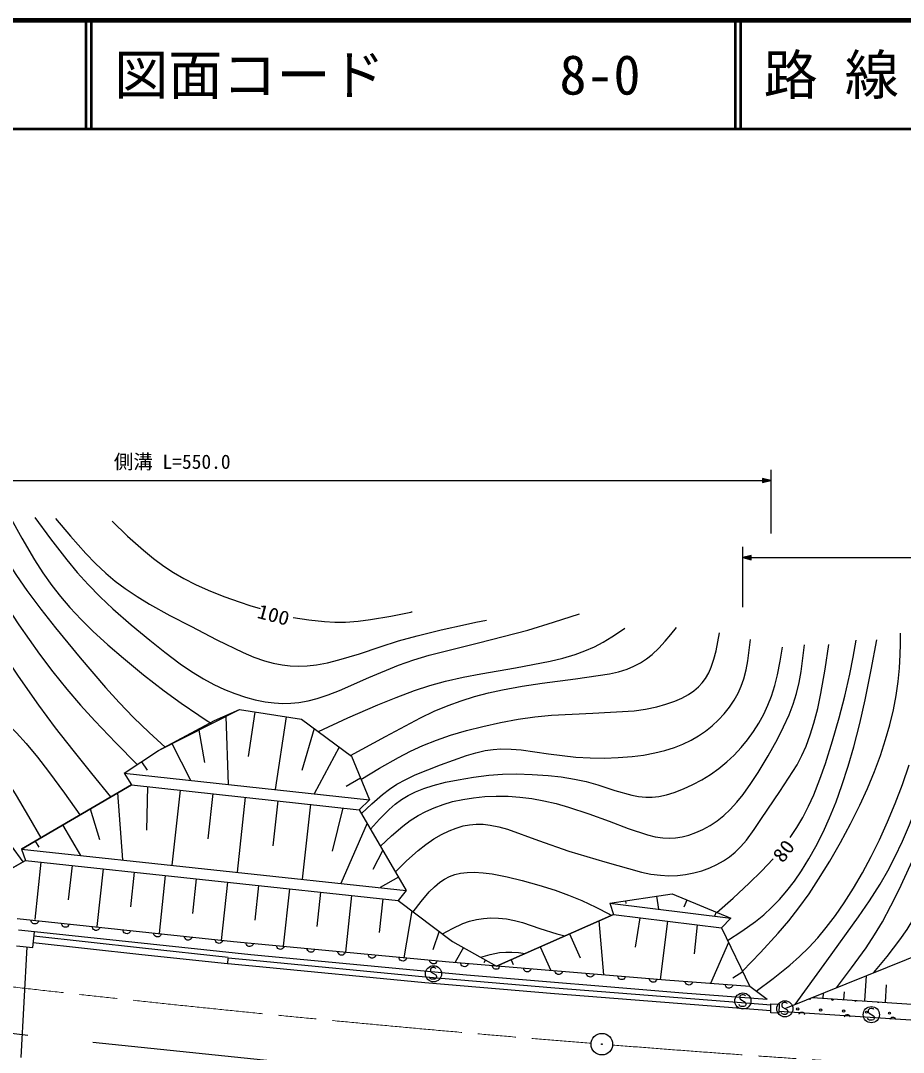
# Model space of a CAD drawing. Units: millimetres, scale not verified. Extents: x 40000 to 680000, y 20000 to 380000.
# Drawn here: x 111730 to 193294, y 284719 to 380000 of the extents above; entities that cross this region are included whole.
import ezdxf
from ezdxf.enums import TextEntityAlignment as Align

# ---------------------------------------------------------------- set-up
doc = ezdxf.new("R2010")
doc.units = ezdxf.units.MM
doc.header["$LTSCALE"] = 1000
doc.linetypes.add('CHAIN', pattern=[18.5, 12, -1.5, 3.5, -1.5])
for name, color, linetype, lineweight in [('M-BGD', 7, 'Continuous', 25), ('M-BMK', 2, 'CHAIN', 13), ('M-TTL', 2, 'Continuous', 140), ('M-TTL-LINE', 7, 'Continuous', 50)]:
    doc.layers.add(name, color=color, linetype=linetype, lineweight=lineweight)
doc.layers.add('M-TTL-TXT', color=7, linetype='Continuous')
doc.styles.add('ＭＳ ゴシック', font='')
doc.styles.get('ＭＳ ゴシック').set_extended_font_data('MS Gothic')

# ---------------------------------------------------------------- blocks, each defined once
blk = doc.blocks.new('BUHIN35')
at = {"color": 7, "linetype": 'Continuous', "lineweight": 25}
blk.add_lwpolyline([(-172, -305), (-228, -241), (-267, -171), (-302, -75), (-300, 13), (-281, 96), (-228, 191), (-166, 250), (-92, 297), (9, 318), (89, 322), (172, 305)], dxfattribs=at)
blk = doc.blocks.new('BUHIN36')
at = {"color": 7, "linetype": 'Continuous', "lineweight": 25}
blk.add_lwpolyline([(-169, -307), (-226, -243), (-265, -173), (-301, -78), (-300, 10), (-282, 93), (-230, 189), (-169, 249), (-95, 296), (6, 319), (86, 322), (169, 307)], dxfattribs=at)
blk = doc.blocks.new('BUHIN37')
at = {"color": 7, "linetype": 'Continuous', "lineweight": 25}
blk.add_lwpolyline([(-165, -309), (-223, -246), (-263, -177), (-300, -82), (-300, 6), (-283, 90), (-232, 186), (-172, 247), (-98, 295), (2, 319), (82, 323), (165, 309)], dxfattribs=at)
blk = doc.blocks.new('BUHIN38')
at = {"color": 7, "linetype": 'Continuous', "lineweight": 25}
blk.add_lwpolyline([(-163, -310), (-221, -247), (-262, -178), (-299, -84), (-301, 4), (-284, 88), (-233, 184), (-173, 246), (-100, 294), (0, 319), (80, 324), (163, 310)], dxfattribs=at)
blk = doc.blocks.new('BUHIN46')
at = {"color": 7, "linetype": 'Continuous', "lineweight": 25}
blk.add_lwpolyline([(112, 224), (154, 180), (185, 131), (212, 64), (215, 2), (204, -59), (169, -128), (127, -173), (76, -209), (5, -228), (-52, -233), (-112, -224)], dxfattribs=at)
blk = doc.blocks.new('BUHIN83')
at = {"color": 7, "linetype": 'Continuous', "lineweight": 25}
for points in [[(0, 0), (470, 614), (126, 763)], [(61, 141), (159, 697), (400, 593)], [(91, 210), (174, 660), (363, 578)], [(121, 280), (188, 623), (326, 564)], [(151, 349), (203, 586), (289, 549)]]:
    blk.add_lwpolyline(points, close=True, dxfattribs=at)
for points in [[(31, 71), (144, 734), (437, 608), (31, 72)], [(235, 542), (182, 420), (218, 549), (252, 535), (182, 420)]]:
    blk.add_lwpolyline(points, dxfattribs=at)
blk = doc.blocks.new('BUHIN82')
at = {"color": 7, "linetype": 'Continuous', "lineweight": 25}
for points in [[(0, 0), (-470, -614), (-126, -763)], [(-61, -141), (-159, -697), (-400, -593)], [(-91, -210), (-174, -660), (-363, -578)], [(-121, -280), (-188, -623), (-326, -564)], [(-151, -349), (-203, -586), (-289, -549)]]:
    blk.add_lwpolyline(points, close=True, dxfattribs=at)
for points in [[(-31, -71), (-144, -734), (-437, -608), (-31, -72)], [(-235, -542), (-182, -420), (-218, -549), (-252, -535), (-182, -420)]]:
    blk.add_lwpolyline(points, dxfattribs=at)
blk = doc.blocks.new('BUHIN85')
at = {"color": 7, "linetype": 'Continuous', "lineweight": 25}
for radius in [995, 30]:
    blk.add_circle((0, 0), radius, dxfattribs=at)
blk = doc.blocks.new('BUHIN86')
at = {"color": 7, "linetype": 'Continuous', "lineweight": 25}
blk.add_lwpolyline([(351, -406), (409, -386), (456, -344), (501, -278), (547, -172), (562, -72), (543, 26), (486, 104), (409, 142), (356, 161), (275, 163), (216, 131), (-163, -150), (-243, -165), (-341, -155), (-420, -112), (-475, -60), (-516, 15), (-501, 135), (-433, 294), (-393, 358), (-333, 410), (-258, 443), (-158, 457)], dxfattribs=at)
blk.add_circle((0, 0), 746, dxfattribs=at)

msp = doc.modelspace()

# ---------------------------------------------------------------- linework, layer by layer
at = {"layer": 'M-BGD'}
for p, q in [((181037, 338519), (181037, 332625)), ((69161, 337520), (181037, 337520)), ((178467, 325824), (178467, 331406)), ((178467, 330406), (240870, 330406)), ((124466, 312600), (131941, 316369)), ((129655, 315361), (131941, 316369)), ((131941, 316369), (137697, 315493)), ((131941, 316369), (137697, 315493)), ((130695, 315741), (130897, 309463)), ((133380, 316150), (132755, 312043)), ((136258, 315712), (135235, 308988)), ((137697, 315493), (142311, 312061)), ((137697, 315493), (142311, 312061)), ((124466, 312600), (129655, 315361)), ((128204, 314485), (128727, 311486)), ((138850, 314635), (137708, 310753)), ((121311, 310512), (124466, 312600)), ((121311, 310512), (124466, 312600)), ((125712, 313228), (127418, 309844)), ((141157, 312919), (138849, 308593)), ((142311, 312061), (143951, 308035)), ((142311, 312061), (143951, 308035)), ((122888, 311556), (123409, 310769)), ((121311, 310512), (143951, 308035)), ((121311, 310512), (121963, 309435)), ((143131, 310048), (141822, 309258)), ((111801, 303493), (121963, 309435)), ((121963, 309435), (111801, 303493)), ((121963, 309435), (143015, 307131)), ((121963, 309435), (143015, 307131)), ((123467, 309271), (123374, 305225)), ((126474, 308941), (125714, 301998)), ((120693, 308692), (121154, 302488)), ((129482, 308612), (129026, 304450)), ((132489, 308283), (131730, 301351)), ((135496, 307954), (135041, 303798)), ((143951, 308035), (143015, 307131)), ((118152, 307207), (119023, 304367)), ((138504, 307625), (137746, 300704)), ((141511, 307296), (140521, 303311)), ((143015, 307131), (147364, 299670)), ((143015, 307131), (147364, 299670)), ((143739, 305888), (141321, 300320)), ((115612, 305722), (117258, 302907)), ((113071, 304236), (113400, 303673)), ((111801, 303493), (147364, 299670)), ((111801, 303493), (112174, 302448)), ((145189, 303401), (144266, 301619)), ((104340, 297971), (112174, 302448)), ((112174, 302448), (104340, 297971)), ((112174, 302448), (146621, 298745)), ((112174, 302448), (146621, 298745)), ((113610, 302293), (113040, 296993)), ((116480, 301985), (116137, 298796)), ((119351, 301676), (118778, 296348)), ((122221, 301368), (121877, 298163)), ((125092, 301059), (124516, 295703)), ((127962, 300750), (127616, 297529)), ((130833, 300442), (130254, 295058)), ((146639, 300914), (144951, 299930)), ((133703, 300133), (133358, 296925)), ((136574, 299825), (136003, 294518)), ((139444, 299516), (139105, 296356)), ((142315, 299208), (141753, 293982)), ((147364, 299670), (146621, 298745)), ((166180, 298502), (171921, 299345)), ((166180, 298502), (171921, 299345)), ((171921, 299345), (177363, 297111)), ((171921, 299345), (177363, 297111)), ((145185, 298899), (144851, 295788)), ((146621, 298745), (151646, 294963)), ((146621, 298745), (151646, 294963)), ((166180, 298502), (177363, 297111)), ((166180, 298502), (166501, 297455)), ((167615, 298713), (167650, 298475)), ((170486, 299134), (170660, 297945)), ((173281, 298787), (173008, 298120)), ((147877, 297799), (147142, 293441)), ((155700, 292682), (166501, 297455)), ((166501, 297455), (155700, 292682)), ((166501, 297455), (176497, 296211)), ((166501, 297455), (176497, 296211)), ((176002, 297669), (175850, 297299)), ((131412, 294935), (111407, 297041)), ((165151, 296858), (165574, 291868)), ((168942, 297151), (168513, 294439)), ((171499, 296833), (170828, 291441)), ((174237, 296492), (173951, 293833)), ((177363, 297111), (176497, 296211)), ((113007, 295843), (111521, 296006)), ((112848, 294395), (113007, 295843)), ((122981, 294331), (112953, 295445)), ((133012, 293737), (113007, 295843)), ((150390, 295909), (149812, 294203)), ((162450, 295665), (163424, 293461)), ((176497, 296211), (179099, 290800)), ((176497, 296211), (179099, 290800)), ((111362, 294559), (112848, 294395)), ((112314, 294454), (111744, 284258)), ((122915, 293735), (112887, 294849)), ((151328, 293043), (131412, 294935)), ((151646, 294963), (155700, 292682)), ((151646, 294963), (155700, 292682)), ((159750, 294472), (160724, 292268)), ((177148, 294858), (175461, 291077)), ((197484, 294868), (182399, 288783)), ((130859, 292896), (122915, 293735)), ((130922, 293492), (122978, 294332)), ((152929, 291845), (133012, 293737)), ((152659, 294393), (151896, 293037)), ((130869, 292897), (130919, 293415)), ((133161, 292675), (130869, 292897)), ((133211, 293192), (130919, 293415)), ((149086, 291155), (133161, 292675)), ((149136, 291673), (133210, 293193)), ((171315, 291394), (151328, 293043)), ((154686, 293253), (154534, 292981)), ((157050, 293279), (157245, 292838)), ((161101, 290639), (149131, 291673)), ((172916, 290196), (152929, 291845)), ((178449, 292152), (177542, 291562)), ((189718, 289472), (189875, 291799)), ((161056, 290121), (149086, 291155)), ((181077, 289063), (161097, 290639)), ((179099, 290800), (171315, 291394)), ((180700, 289602), (179099, 290800)), ((191640, 289342), (191750, 290971)), ((181037, 288544), (161056, 290121)), ((180700, 289602), (172916, 290196)), ((184912, 289797), (194523, 289147)), ((185874, 289732), (185905, 290197)), ((187796, 289602), (187843, 290300)), ((181041, 288372), (181062, 289193)), ((181062, 289193), (181821, 289174)), ((181821, 289174), (181801, 288353)), ((97550, 288048), (112391, 286306)), ((181801, 288353), (181041, 288372)), ((194434, 287650), (181828, 288502)), ((118395, 285654), (137758, 283645))]:
    msp.add_line(p, q, dxfattribs=at)
for points in [[(101868, 334646), (103310, 333641), (104709, 332591), (105532, 331903), (106314, 331171), (107105, 330336), (107854, 329459), (108797, 328242), (109702, 326974), (111574, 324211), (113487, 321498), (114717, 319862), (115992, 318267), (117261, 316782), (118583, 315328), (120527, 313302), (122507, 311304)], [(108040, 334349), (109217, 332236), (110448, 330147), (111350, 328747), (112303, 327379), (113602, 325641), (114950, 323938), (117237, 321161), (119567, 318425), (120833, 317024), (122149, 315658), (123596, 314266), (125076, 312906)], [(110721, 334220), (111846, 332193), (113021, 330202), (113788, 329012), (114608, 327849), (115424, 326806), (116288, 325799), (117319, 324697), (118402, 323626), (119787, 322356), (121221, 321122), (123094, 319592), (124997, 318115), (126575, 316962), (128190, 315856), (128783, 315465), (129376, 315075)], [(113043, 334109), (114497, 332129), (115995, 330191), (116959, 329035), (117974, 327912), (119094, 326776), (120257, 325682), (121935, 324210), (123658, 322778), (125050, 321668), (126477, 320607), (127529, 319893), (128622, 319224), (129582, 318704), (130572, 318236), (131531, 317849), (132517, 317517), (133411, 317275), (134323, 317092), (135148, 316984), (135970, 316938), (136708, 316953), (137449, 317029), (138287, 317179), (139117, 317390), (140157, 317726), (141188, 318124), (143899, 319329), (146630, 320476), (148048, 320961), (149488, 321390), (154037, 322525), (158580, 323722), (160970, 324455), (163363, 325224)], [(114944, 334017), (116328, 332381), (117754, 330787), (118659, 329861), (119606, 328976), (120474, 328249), (121378, 327570), (122490, 326821), (123640, 326118), (125522, 325072), (127459, 324065), (129866, 322820), (132297, 321633), (133275, 321227), (134260, 320883), (135071, 320660), (135887, 320498), (136621, 320412), (137370, 320385), (138210, 320421), (139054, 320518), (140087, 320707), (141124, 320958), (143037, 321532), (144963, 322173), (146659, 322715), (148357, 323195), (150593, 323746), (152823, 324235), (153801, 324438), (154789, 324640)], [(120203, 333764), (121618, 332403), (123075, 331086), (123999, 330326), (124958, 329615), (125856, 329027), (126797, 328484), (127902, 327921), (129046, 327406), (130514, 326823), (132002, 326296), (132924, 325993), (133854, 325696)], [(102674, 328973), (103940, 328154), (105164, 327290), (105884, 326713), (106564, 326091), (107269, 325352), (107933, 324569), (108819, 323404), (109668, 322188), (111507, 319467), (113386, 316796), (114935, 314697), (116541, 312622), (118277, 310463), (120041, 308310)], [(136907, 324893), (138352, 324665), (139797, 324498), (140767, 324450), (141749, 324462), (142909, 324545), (144069, 324688), (145923, 325006), (147788, 325387), (147837, 325398), (147897, 325410)], [(142210, 312136), (145434, 313902), (148690, 315616), (149954, 316214), (151242, 316757), (152435, 317192), (153659, 317573), (154957, 317913), (156269, 318194), (158082, 318540), (159917, 318829), (163004, 319213), (166135, 319664), (166958, 319863), (167761, 320120), (168393, 320380), (169004, 320698), (169548, 321052), (170068, 321464), (170689, 322047), (171284, 322690), (171820, 323321), (172346, 323968)], [(183286, 289141), (186223, 293168), (189151, 297230), (190168, 298718), (191137, 300243), (191850, 301475), (192510, 302735), (193212, 304219), (193865, 305741), (194705, 307896), (195492, 310081), (196412, 312740), (197277, 315426), (197679, 316865), (198022, 318314), (198248, 319507), (198415, 320719), (198518, 321989), (198561, 323275), (198569, 323965), (198573, 324666)], [(100167, 323583), (104058, 320472), (107960, 317336), (109208, 316270), (110420, 315155), (111349, 314222), (112235, 313246), (113295, 311969), (114317, 310644), (115771, 308658), (117203, 306652)], [(139251, 314338), (141975, 315605), (144743, 316825), (146426, 317506), (148128, 318130), (149543, 318589), (150982, 318992), (152609, 319369), (154260, 319690), (157445, 320233), (160654, 320842), (161820, 321127), (162964, 321469), (163865, 321796), (164740, 322178), (165558, 322608), (166357, 323095), (166957, 323493), (167552, 323900)], [(143179, 309928), (144887, 310970), (146630, 311963), (147749, 312534), (148905, 313056), (150160, 313553), (151449, 313998), (152929, 314440), (154434, 314827), (156065, 315186), (157704, 315486), (159244, 315708), (160795, 315870), (164613, 316040), (168422, 316270), (169462, 316423), (170516, 316641), (171357, 316870), (172172, 317155), (172816, 317437), (173428, 317771), (173919, 318103), (174362, 318476), (174716, 318850), (175021, 319260), (175307, 319756), (175544, 320289), (175789, 321017), (175985, 321794), (176149, 322618), (176296, 323456)], [(178420, 292212), (180103, 293954), (181739, 295734), (182708, 296874), (183637, 298058), (184575, 299363), (185465, 300704), (186497, 302385), (187484, 304107), (188401, 305811), (189268, 307550), (189975, 309097), (190628, 310668), (191169, 312122), (191654, 313598), (192044, 314968), (192379, 316364), (192631, 317663), (192823, 318970), (192945, 320204), (193008, 321450), (193024, 322428), (193026, 323417)], [(187107, 290681), (188500, 292518), (189841, 294385), (190620, 295567), (191353, 296788), (192147, 298261), (192895, 299775), (195010, 304309), (197094, 308860), (197687, 310320), (198226, 311810), (198657, 313189), (199030, 314587), (199409, 316265), (199729, 317958), (200122, 320472), (200455, 322998), (200500, 323355), (200545, 323711)], [(190575, 292080), (191800, 293579), (192972, 295108), (193643, 296075), (194260, 297071), (194764, 298005), (195215, 298968), (196588, 302482), (198018, 305975), (198668, 307553), (199261, 309150), (199746, 310670), (200177, 312220), (200845, 315005), (201455, 317803), (202061, 320656), (202661, 323508)], [(143225, 306769), (144169, 307678), (145153, 308541), (145800, 309032), (146479, 309472), (147312, 309927), (148188, 310336), (150536, 311260), (152927, 312136), (153789, 312395), (154657, 312594), (155377, 312696), (156114, 312740), (157042, 312724), (157975, 312649), (160497, 312289), (163022, 311989), (164343, 311913), (165677, 311898), (166948, 311942), (168229, 312047), (169283, 312179), (170338, 312371), (171241, 312593), (172135, 312876), (172923, 313186), (173686, 313551), (174369, 313942), (175023, 314387), (175637, 314877), (176220, 315421), (176746, 315993), (177231, 316610), (177648, 317235), (178016, 317897), (178309, 318545), (178548, 319222), (178762, 320040), (178918, 320876), (179051, 321863), (179155, 322858)], [(144063, 305333), (144895, 306261), (145769, 307146), (146329, 307634), (146930, 308078), (147545, 308450), (148202, 308776), (148999, 309097), (149835, 309367), (150991, 309662), (152163, 309899), (153583, 310132), (154999, 310304), (156263, 310399), (157534, 310434), (158995, 310395), (160461, 310296), (161689, 310157), (162911, 309958), (163989, 309724), (165071, 309427), (166626, 308913), (168189, 308458), (168830, 308340), (169487, 308280), (170085, 308290), (170684, 308362), (171399, 308516), (172110, 308731), (172989, 309065), (173850, 309456), (174672, 309896), (175471, 310393), (176235, 310939), (176969, 311539), (177656, 312177), (178307, 312865), (178906, 313585), (179457, 314342), (179953, 315124), (180401, 315944), (180785, 316772), (181114, 317620), (181415, 318591), (181658, 319579), (181908, 320845), (182127, 322131)], [(144986, 303750), (146000, 304702), (147055, 305610), (147731, 306118), (148448, 306581), (149176, 306973), (149934, 307312), (150774, 307620), (151639, 307872), (152592, 308085), (153569, 308240), (154624, 308345), (155678, 308389), (156767, 308374), (157851, 308299), (158965, 308161), (160069, 307963), (161217, 307692), (162360, 307361), (164238, 306738), (166103, 306055), (167865, 305404), (169665, 304803), (170357, 304636), (171065, 304527), (171658, 304496), (172251, 304526), (172862, 304621), (173478, 304780), (174130, 305013), (174775, 305308), (175439, 305682), (176078, 306110), (176701, 306607), (177287, 307153), (177913, 307826), (178495, 308540), (179211, 309536), (179888, 310580), (180804, 312100), (181672, 313655), (182231, 314769), (182732, 315903), (183102, 316880), (183414, 317874), (183659, 318876), (183848, 319904), (184016, 321113), (184158, 322340)], [(146356, 301402), (147381, 302401), (148452, 303360), (149164, 303920), (149922, 304439), (150604, 304837), (151321, 305186), (151962, 305435), (152624, 305627), (153215, 305739), (153817, 305792), (154470, 305783), (155123, 305713), (155914, 305559), (156713, 305341), (159570, 304288), (162383, 303313), (165704, 302308), (169083, 301349), (169957, 301182), (170850, 301072), (171623, 301037), (172414, 301063), (173176, 301148), (173942, 301295), (174674, 301496), (175396, 301757), (176053, 302056), (176686, 302412), (177233, 302783), (177738, 303199), (178278, 303734), (178784, 304320), (179507, 305294), (180195, 306321), (181878, 308807), (183475, 311270), (183915, 312121), (184308, 313012), (184695, 314052), (185030, 315127), (185379, 316477), (185671, 317850), (186063, 320120), (186396, 322395)], [(177051, 295059), (178354, 295910), (179625, 296814), (180386, 297426), (181116, 298091), (181839, 298837), (182521, 299626), (183221, 300535), (183882, 301489), (184570, 302598), (185211, 303743), (185868, 305046), (186469, 306369), (187071, 307853), (187621, 309366), (188198, 311144), (188719, 312950), (189272, 315100), (189766, 317265), (190329, 320040), (190845, 322830)], [(182843, 304562), (183450, 305473), (184009, 306418), (184538, 307448), (185018, 308516), (185578, 309936), (186086, 311389), (186755, 313495), (187364, 315612), (187883, 317624), (188343, 319649), (188653, 321204), (188939, 322771)], [(101345, 318929), (102854, 317874), (104333, 316765), (105246, 316005), (106129, 315192), (107013, 314292), (107862, 313342), (108724, 312283), (109537, 311189), (110452, 309839), (111320, 308450), (112467, 306505), (113600, 304545)], [(98972, 316176), (100806, 314692), (102608, 313157), (103873, 311990), (105098, 310780), (106315, 309491), (107495, 308154), (108662, 306740), (109786, 305282), (110862, 303804), (111923, 302303)], [(179689, 290358), (181261, 291541), (182791, 292767), (183696, 293566), (184560, 294408), (185386, 295303), (186174, 296248), (187016, 297358), (187817, 298514), (188690, 299885), (189511, 301286), (190322, 302794), (191084, 304337), (191834, 305996), (192533, 307689), (193203, 309469), (193817, 311270)], [(176073, 297641), (177582, 298968), (179049, 300338), (180171, 301461), (181275, 302603)], [(148014, 297696), (148737, 298644), (149487, 299530), (149960, 300005), (150467, 300428), (150900, 300717), (151367, 300956), (151860, 301133), (152378, 301254), (152995, 301331), (153643, 301349), (154464, 301302), (155300, 301192), (156697, 300918), (158074, 300586), (159616, 300167), (161112, 299699), (162362, 299249), (163595, 298740), (164871, 298137), (166133, 297474), (166221, 297426), (166318, 297374)], [(150707, 295670), (151642, 296168), (152595, 296608), (153204, 296827), (153841, 296991), (154494, 297093), (155169, 297138), (155890, 297123), (156619, 297047), (157367, 296907), (158106, 296707), (159689, 296154), (161284, 295660), (161650, 295566), (162018, 295474)], [(154248, 293500), (155111, 293744), (155988, 293929), (156548, 293986), (157112, 293983), (157719, 293930), (158339, 293848)]]:
    msp.add_lwpolyline(points, dxfattribs=at)
for centre in [(183532, 288725), (185651, 288629), (187770, 288533), (189889, 288437), (192008, 288341)]:
    msp.add_circle(centre, 99.5, dxfattribs=at)
for centre, start, end in [((184639, 289736), 241.97956, 347.80845), ((186758, 289640), 157.5314, 14.7352), ((188878, 289544), 185.0466, 347.22001), ((190997, 289448), 215.1001, 317.16651)]:
    msp.add_arc(centre, 99.5, start, end, dxfattribs=at)
at = {"layer": 'M-BMK'}
for start, end in [(261.88727, 265.39667), (265.46826, 268.97766)]:
    msp.add_arc((292833, 1880183), 1599790, start, end, dxfattribs=at)
at = {"layer": 'M-TTL'}
msp.add_line((680000, 380000), (40000, 380000), dxfattribs=at)
at = {"layer": 'M-TTL-LINE'}
for p, q in [((117750, 380000), (117750, 370000)), ((118250, 380000), (118250, 370000)), ((177750, 380000), (177750, 370000)), ((178250, 380000), (178250, 370000)), ((40000, 370000), (680000, 370000))]:
    msp.add_line(p, q, dxfattribs=at)

# ---------------------------------------------------------------- block references
at = {"layer": 'M-BGD', "rotation": 113.42058}
for name, p in [('BUHIN83', (181037, 337520)), ('BUHIN82', (178467, 330406)), ('BUHIN35', (113030, 296870)), ('BUHIN35', (115867, 296571)), ('BUHIN35', (118705, 296273)), ('BUHIN35', (121542, 295974)), ('BUHIN35', (124380, 295675)), ('BUHIN35', (127217, 295377)), ('BUHIN35', (130055, 295078)), ('BUHIN36', (132889, 294794)), ('BUHIN36', (135720, 294526)), ('BUHIN36', (138551, 294257)), ('BUHIN36', (141382, 293988)), ('BUHIN36', (144213, 293719)), ('BUHIN36', (147044, 293450)), ('BUHIN86', (149881, 291978)), ('BUHIN36', (149875, 293181)), ('BUHIN37', (152743, 292927)), ('BUHIN37', (155647, 292687)), ('BUHIN37', (158551, 292448)), ('BUHIN37', (161455, 292209)), ('BUHIN37', (164360, 291969)), ('BUHIN37', (167264, 291730)), ('BUHIN37', (170168, 291490)), ('BUHIN38', (173475, 291229)), ('BUHIN38', (177184, 290946)), ('BUHIN86', (178467, 289459)), ('BUHIN86', (182344, 288742)), ('BUHIN86', (190334, 288198)), ('BUHIN46', (183906, 288236)), ('BUHIN46', (188117, 288001)), ('BUHIN46', (192329, 287767)), ('BUHIN85', (165435, 285473))]:
    msp.add_blockref(name, p, dxfattribs=at)

# ---------------------------------------------------------------- texts
at = {"layer": 'M-BGD', "style": 'ＭＳ ゴシック'}
msp.add_text('側溝 L=550.0', height=1320, dxfattribs=at).set_placement((120345, 338212), align=Align.BOTTOM_LEFT)
at = {"layer": 'M-BGD', "style": 'ＭＳ ゴシック', "width": 1.1}
for s, rotation, p in [('100', 345.1, (133394, 324480)), ('80', 52.7, (182470, 301894))]:
    msp.add_text(s, height=1320, rotation=rotation, dxfattribs=at).set_placement(p, align=Align.BOTTOM_LEFT)
at = {"layer": 'M-TTL-TXT', "style": 'ＭＳ ゴシック'}
for s, p in [('路 線 名', (180380, 375000)), ('図面コード', (120380, 375000)), ('8-0', (161521, 375000))]:
    msp.add_text(s, height=3666, dxfattribs=at).set_placement(p, align=Align.MIDDLE_LEFT)

doc.saveas('drawing.dxf')
